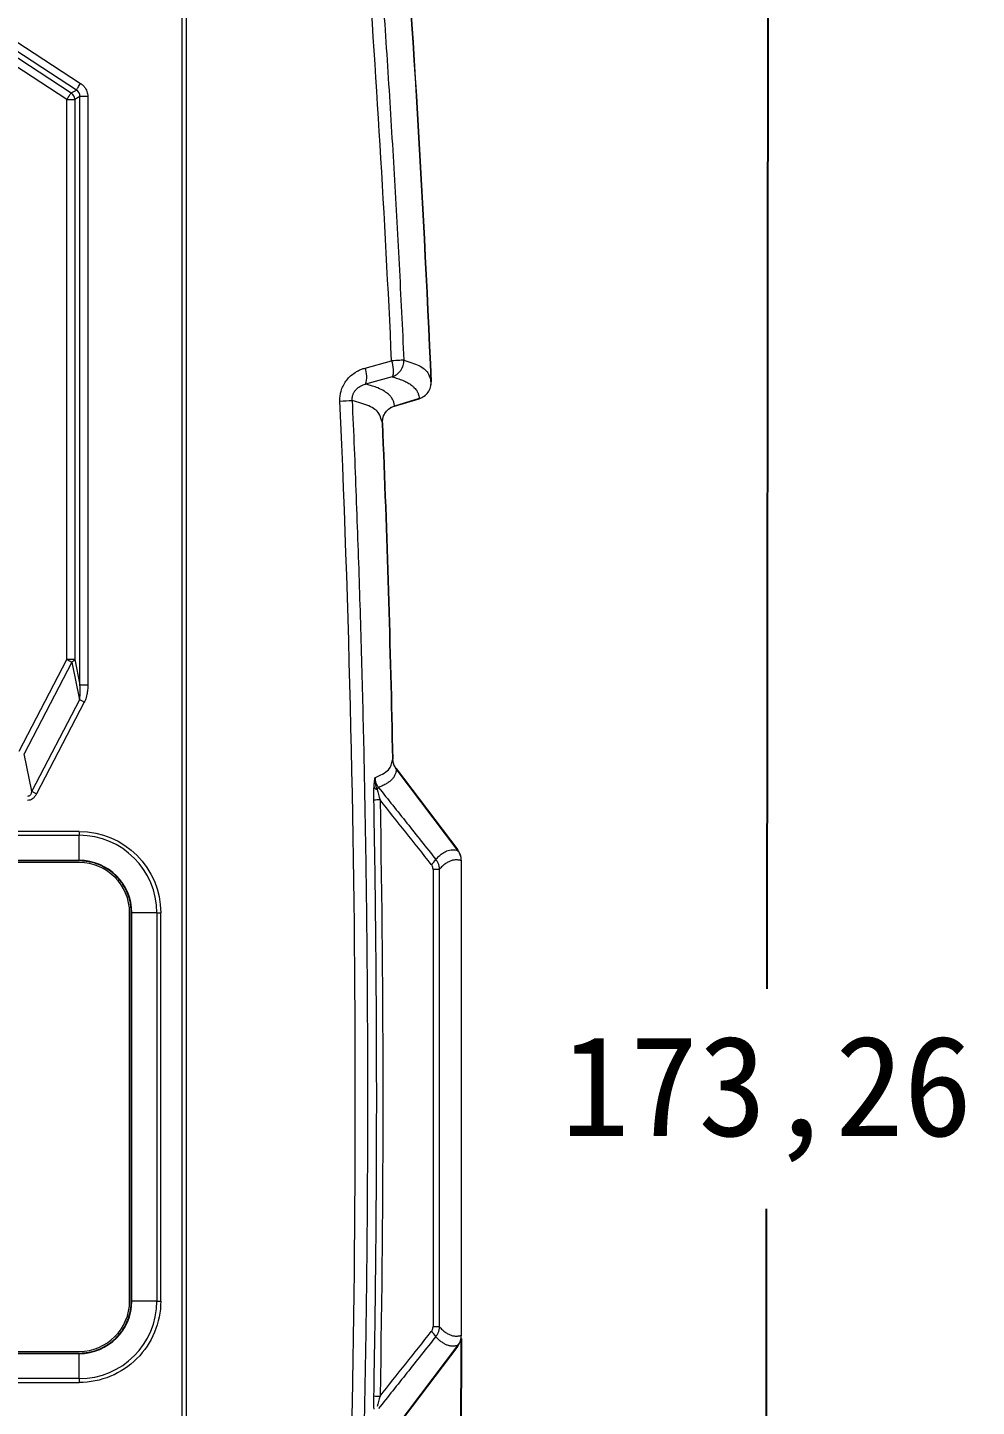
# Model space of a CAD drawing. Header units: millimetres. Extents: x 0 to 594, y 0 to 420.
# Drawn here: x 213.9 to 270.4, y 244.5 to 326.7 of the extents above; entities that cross this region are included whole.
import ezdxf

# ---------------------------------------------------------------- set-up
doc = ezdxf.new("R2010")
doc.units = ezdxf.units.MM
doc.header["$LTSCALE"] = 2
doc.header["$PDSIZE"] = -1
doc.dimstyles.new('ISO-25', dxfattribs={"dimtxt": 2.5, "dimasz": 2.5, "dimexe": 1.25, "dimexo": 0.625, "dimtad": 1, "dimtxsty": 'Standard', "dimcen": 2.5, "dimadec": 0, "dimazin": 0, "dimtfac": 1, "dimtmove": 0, "dimatfit": 3, "dimfxl": 1, "dimarcsym": 0})

# ---------------------------------------------------------------- blocks, each defined once
blk = doc.blocks.new('*D64')
at = {"color": 0, "lineweight": -2, "transparency": 16777216}
for p, q in [((205.32, 349.563), (261.995, 349.507)), ((257.991, 345.511), (257.916, 269.428)), ((257.829, 180.249), (257.904, 256.332)), ((205.151, 176.3), (261.825, 176.245))]:
    blk.add_line(p, q, dxfattribs=at)
at = {"color": 0, "transparency": 16777216}
for points in [[(257.324, 345.512), (258.657, 345.511), (257.995, 349.511)], [(257.163, 180.25), (258.496, 180.248), (257.825, 176.249)]]:
    blk.add_solid(points, dxfattribs=at)
at = {"layer": 'Defpoints', "color": 0, "transparency": 16777216}
for p in [(205.32, 349.563), (205.151, 176.3), (257.825, 176.249)]:
    blk.add_point(p, dxfattribs=at)
at = {"color": 0, "transparency": 16777216, "insert": (257.91, 262.88), "char_height": 6, "attachment_point": 5}
blk.add_mtext('173,26', dxfattribs=at)
blk = doc.blocks.new('*D65')
at = {"color": 0, "lineweight": -2, "transparency": 16777216}
for p, q in [((112.293, 248.787), (112.148, 148.927)), ((239.7, 248.602), (239.555, 148.742)), ((116.154, 152.922), (159.309, 152.859)), ((235.561, 152.748), (192.405, 152.811))]:
    blk.add_line(p, q, dxfattribs=at)
at = {"color": 0, "transparency": 16777216}
for points in [[(116.155, 153.588), (116.153, 152.255), (112.154, 152.927)], [(235.562, 153.415), (235.56, 152.081), (239.561, 152.742)]]:
    blk.add_solid(points, dxfattribs=at)
at = {"layer": 'Defpoints', "color": 0, "transparency": 16777216}
for p in [(112.293, 248.787), (239.7, 248.602), (239.561, 152.742)]:
    blk.add_point(p, dxfattribs=at)
at = {"color": 0, "transparency": 16777216, "insert": (175.857, 152.835), "char_height": 6, "attachment_point": 5}
blk.add_mtext('127,41', dxfattribs=at)

msp = doc.modelspace()

# ---------------------------------------------------------------- linework, layer by layer
at = {"color": 7, "linetype": 'Continuous', "lineweight": 15}
for p, q in [((223.089, 189.689), (223.089, 336.168)), ((223.347, 189.689), (223.347, 336.168)), ((211.332, 327.128), (217.035, 323.406)), ((210.769, 326.569), (216.471, 322.847)), ((216.778, 323.013), (211.076, 326.734)), ((216.215, 322.453), (210.512, 326.175)), ((216.471, 322.847), (216.778, 323.013)), ((216.215, 322.453), (216.684, 322.453)), ((216.215, 289.058), (216.215, 322.453)), ((216.991, 322.619), (216.684, 322.453)), ((216.684, 322.453), (216.684, 289.058)), ((216.991, 287.556), (216.991, 322.619)), ((217.461, 322.619), (216.991, 322.619)), ((217.461, 322.619), (217.461, 287.556)), ((233.981, 306.438), (235.563, 306.872)), ((235.589, 305.918), (234.007, 305.484)), ((237.89, 305.778), (237.887, 305.826)), ((237.911, 305.464), (237.89, 305.778)), ((237.206, 304.618), (235.731, 304.177)), ((235.732, 304.174), (237.205, 304.614)), ((235.018, 303.171), (234.957, 303.331)), ((213.374, 283.601), (216.215, 289.058)), ((216.506, 288.906), (213.666, 283.45)), ((216.684, 289.058), (216.215, 289.058)), ((216.506, 288.906), (216.962, 286.671)), ((216.684, 289.058), (216.991, 287.556)), ((216.991, 287.556), (217.461, 287.556)), ((216.962, 286.671), (214.122, 281.215)), ((217.254, 286.519), (214.413, 281.063)), ((214.122, 281.215), (213.666, 283.45)), ((235.606, 283.076), (235.63, 283.134)), ((235.644, 282.988), (235.628, 283.048)), ((235.833, 282.57), (239.507, 277.719)), ((239.515, 277.673), (235.833, 282.548)), ((216.952, 278.817), (135.058, 278.817)), ((216.952, 278.817), (216.952, 278.588)), ((135.058, 278.588), (216.952, 278.588)), ((216.952, 277.095), (216.952, 278.588)), ((216.952, 277.095), (135.058, 277.095)), ((216.952, 277.062), (135.058, 277.062)), ((216.952, 277.062), (216.952, 277.095)), ((239.71, 277.115), (239.71, 248.743)), ((239.717, 248.787), (239.717, 277.07)), ((216.952, 276.962), (158.005, 276.962)), ((238.031, 276.552), (238.031, 249.305)), ((238.4, 276.552), (238.031, 276.552)), ((238.4, 276.552), (238.4, 249.305)), ((219.952, 250.825), (219.952, 273.962)), ((220.085, 273.962), (220.052, 273.962)), ((220.052, 250.825), (220.052, 273.962)), ((220.085, 250.825), (220.085, 273.962)), ((221.578, 273.962), (220.085, 273.962)), ((221.578, 273.962), (221.578, 250.825)), ((221.578, 273.962), (221.807, 273.962)), ((221.807, 250.825), (221.807, 273.962)), ((220.052, 250.825), (220.085, 250.825)), ((221.578, 250.825), (220.085, 250.825)), ((221.578, 250.825), (221.807, 250.825)), ((238.031, 249.305), (238.4, 249.305)), ((135.058, 247.725), (216.952, 247.725)), ((135.058, 247.693), (216.952, 247.693)), ((158.005, 247.825), (216.952, 247.825)), ((216.952, 247.693), (216.952, 247.725)), ((216.952, 246.2), (216.952, 247.693)), ((235.833, 243.309), (239.515, 248.184)), ((239.507, 248.138), (235.833, 243.287)), ((216.952, 246.2), (135.058, 246.2)), ((135.058, 245.971), (216.952, 245.971)), ((216.952, 246.2), (216.952, 245.971))]:
    msp.add_line(p, q, dxfattribs=at)
at = {"color": 7, "linetype": 'Continuous', "lineweight": 15, "flags": 128}
for points in [[(216.778, 323.013), (216.795, 323.039), (216.818, 323.074), (216.846, 323.116), (216.878, 323.166), (216.914, 323.221), (216.952, 323.28), (216.993, 323.342), (217.035, 323.406)], [(217.254, 286.519), (217.214, 286.54), (217.175, 286.56), (217.136, 286.581), (217.098, 286.6), (217.062, 286.619), (217.027, 286.638), (216.993, 286.655), (216.962, 286.671)], [(214.122, 281.215), (214.153, 281.199), (214.186, 281.181), (214.221, 281.163), (214.258, 281.144), (214.296, 281.124), (214.334, 281.104), (214.374, 281.084), (214.413, 281.063)]]:
    msp.add_lwpolyline(points, dxfattribs=at)
at = {"color": 7, "linetype": 'Continuous', "lineweight": 15}
for centre, radius, start, end in [((232.777, 305.928), 1.308, 340.16595, 22.98706), ((231.619, 326.024), 21.572, 272.30025, 274.23096), ((234.785, 281.596), 0.296, 204.0552, 253.24271), ((234.503, 281.534), 0.296, 311.63852, 341.58268), ((235.265, 256.974), 23.727, 90.94917, 91.83241), ((216.952, 273.962), 4.626, 0, 90), ((216.952, 273.962), 3.133, 0, 90), ((237.456, 277.537), 0.832, 304.51902, 332.38033), ((216.952, 273.962), 3, 0, 90), ((216.952, 250.825), 3, 270, 0), ((216.952, 250.825), 4.626, 270, 0), ((216.952, 250.825), 3.133, 270, 0), ((237.456, 248.321), 0.832, 27.62391, 55.47657), ((235.265, 268.875), 23.719, 268.16741, 269.0509)]:
    msp.add_arc(centre, radius, start, end, dxfattribs=at)
for points in [[(235.869, 339.675), (236.746, 328.349), (237.43, 316.99), (237.919, 305.619)], [(237.92, 305.62), (237.431, 316.98), (236.748, 328.331), (235.87, 339.673)], [(235.563, 306.872), (235.165, 315.453), (234.65, 324.025), (234.019, 332.589)], [(216.991, 322.619), (217.001, 322.783), (216.921, 322.931), (216.778, 323.013)], [(216.684, 322.453), (216.675, 322.605), (216.593, 322.755), (216.471, 322.847)], [(232.484, 221.388), (233.706, 249.081), (233.706, 276.776), (232.484, 304.469)], [(235.018, 303.171), (235.29, 296.491), (235.494, 289.812), (235.63, 283.134)], [(235.63, 283.153), (235.494, 289.832), (235.29, 296.507), (235.019, 303.179)], [(216.962, 286.671), (217.005, 286.855), (217.025, 287.159), (216.991, 287.556)], [(234.7, 281.313), (234.741, 281.133), (234.804, 280.915), (234.872, 280.698)], [(234.872, 280.698), (235.093, 268.855), (235.093, 257.002), (234.872, 245.16)], [(237.927, 276.851), (236.91, 278.134), (235.891, 279.416), (234.872, 280.698)], [(216.952, 278.817), (219.632, 278.817), (221.807, 276.642), (221.807, 273.962)], [(234.872, 245.16), (235.891, 246.441), (236.91, 247.723), (237.927, 249.006)], [(234.872, 245.16), (234.805, 244.944), (234.742, 244.728), (234.7, 244.544)]]:
    msp.add_open_spline(points, degree=3, dxfattribs=at)
for points, knots in [([(234.745, 332.658), (234.814, 331.705), (234.953, 329.799), (235.15, 326.939), (235.34, 324.079), (235.52, 321.219), (235.692, 318.358), (235.855, 315.498), (236.009, 312.637), (236.155, 309.777), (236.245, 307.869), (236.29, 306.916)], [0, 0, 0, 0, 0.111173, 0.222334, 0.333482, 0.444616, 0.555732, 0.666831, 0.777909, 0.888966, 1, 1, 1, 1]), ([(217.035, 323.406), (217.061, 323.388), (217.112, 323.352), (217.182, 323.29), (217.245, 323.222), (217.301, 323.148), (217.36, 323.05), (217.414, 322.927), (217.454, 322.775), (217.458, 322.672), (217.461, 322.619)], [0, 0, 0, 0, 0.101644, 0.201487, 0.300515, 0.399742, 0.500172, 0.666464, 0.831512, 1, 1, 1, 1]), ([(216.215, 322.453), (216.226, 322.471), (216.249, 322.506), (216.281, 322.556), (216.309, 322.599), (216.333, 322.636), (216.354, 322.667), (216.383, 322.71), (216.416, 322.763), (216.45, 322.815), (216.464, 322.836), (216.471, 322.847)], [0, 0, 0, 0, 0.106963, 0.204578, 0.292689, 0.371281, 0.440438, 0.500318, 0.678783, 0.844647, 1, 1, 1, 1]), ([(236.29, 306.916), (236.262, 306.912), (236.178, 306.906), (235.914, 306.89), (235.738, 306.881), (235.563, 306.872)], [0, 0, 0, 0, 0.5, 0.5, 1, 1, 1, 1]), ([(235.563, 306.872), (235.571, 306.84), (235.587, 306.776), (235.606, 306.685), (235.622, 306.6), (235.634, 306.523), (235.644, 306.454), (235.651, 306.391), (235.656, 306.336), (235.66, 306.288), (235.663, 306.212), (235.661, 306.117), (235.647, 306.02), (235.623, 305.951), (235.6, 305.929), (235.589, 305.918)], [0, 0, 0, 0, 0.071635, 0.139279, 0.202907, 0.262505, 0.318073, 0.369616, 0.417149, 0.460688, 0.500256, 0.631945, 0.758897, 0.881446, 1, 1, 1, 1]), ([(235.589, 305.918), (235.685, 305.948), (235.782, 305.995), (235.961, 306.123), (236.042, 306.204), (236.172, 306.39), (236.221, 306.494), (236.282, 306.706), (236.294, 306.814), (236.29, 306.916)], [0, 0, 0, 0, 0.25, 0.25, 0.5, 0.5, 0.75, 0.75, 1, 1, 1, 1]), ([(232.484, 304.469), (232.483, 304.515), (232.481, 304.605), (232.49, 304.74), (232.508, 304.874), (232.537, 305.006), (232.593, 305.2), (232.699, 305.45), (232.884, 305.73), (233.112, 305.975), (233.347, 306.155), (233.57, 306.283), (233.77, 306.374), (233.91, 306.417), (233.981, 306.438)], [0, 0, 0, 0, 0.050231, 0.100056, 0.149756, 0.199613, 0.249906, 0.374159, 0.499674, 0.623766, 0.749533, 0.832571, 0.915778, 1, 1, 1, 1]), ([(235.589, 305.918), (235.647, 305.902), (235.762, 305.871), (235.923, 305.821), (236.076, 305.767), (236.218, 305.711), (236.351, 305.652), (236.475, 305.589), (236.589, 305.524), (236.694, 305.456), (236.806, 305.372), (236.957, 305.235), (237.089, 305.059), (237.168, 304.867), (237.198, 304.727), (237.203, 304.646), (237.205, 304.614)], [0, 0, 0, 0, 0.055408, 0.110866, 0.166369, 0.221911, 0.277484, 0.333082, 0.388699, 0.444328, 0.499962, 0.5851, 0.749924, 0.86227, 0.9456, 1, 1, 1, 1]), ([(233.21, 304.511), (233.209, 304.538), (233.208, 304.593), (233.216, 304.674), (233.23, 304.753), (233.252, 304.83), (233.28, 304.903), (233.315, 304.974), (233.356, 305.042), (233.402, 305.106), (233.457, 305.17), (233.556, 305.267), (233.692, 305.363), (233.857, 305.442), (233.958, 305.47), (234.007, 305.484)], [0, 0, 0, 0, 0.05634, 0.111507, 0.166024, 0.220351, 0.274876, 0.329913, 0.385704, 0.442427, 0.500202, 0.571493, 0.749637, 0.878545, 1, 1, 1, 1]), ([(235.732, 304.174), (235.73, 304.207), (235.725, 304.273), (235.705, 304.369), (235.675, 304.462), (235.635, 304.551), (235.585, 304.638), (235.524, 304.722), (235.454, 304.802), (235.373, 304.88), (235.265, 304.969), (235.075, 305.098), (234.795, 305.238), (234.461, 305.36), (234.206, 305.435), (234.06, 305.471), (234.007, 305.484)], [0, 0, 0, 0, 0.055428, 0.110898, 0.166406, 0.221949, 0.277521, 0.33312, 0.388741, 0.44438, 0.500033, 0.587044, 0.749956, 0.868635, 0.951971, 1, 1, 1, 1]), ([(237.205, 304.614), (237.308, 304.656), (237.515, 304.74), (237.746, 304.985), (237.883, 305.237), (237.896, 305.407), (237.9, 305.465)], [0, 0, 0, 0, 0.283512, 0.5667, 0.849912, 1, 1, 1, 1]), ([(237.206, 304.618), (237.232, 304.626), (237.285, 304.643), (237.36, 304.677), (237.433, 304.716), (237.525, 304.777), (237.631, 304.866), (237.738, 304.993), (237.823, 305.136), (237.883, 305.291), (237.919, 305.454), (237.919, 305.564), (237.92, 305.62)], [0, 0, 0, 0, 0.062646, 0.124913, 0.187231, 0.250029, 0.374737, 0.499853, 0.624562, 0.749682, 0.874738, 1, 1, 1, 1]), ([(233.21, 304.511), (233.251, 303.555), (233.334, 301.643), (233.447, 298.775), (233.552, 295.907), (233.648, 293.039), (233.735, 290.172), (233.814, 287.304), (233.883, 284.436), (233.944, 281.568), (233.997, 278.7), (234.04, 275.833), (234.075, 272.965), (234.101, 270.097), (234.119, 267.229), (234.128, 264.362), (234.128, 261.494), (234.119, 258.626), (234.101, 255.758), (234.075, 252.891), (234.04, 250.023), (233.997, 247.155), (233.944, 244.288), (233.883, 241.42), (233.814, 238.552), (233.735, 235.685), (233.648, 232.817), (233.552, 229.949), (233.447, 227.082), (233.334, 224.214), (233.251, 222.303), (233.21, 221.347)], [0, 0, 0, 0, 0.034506, 0.069007, 0.103504, 0.137997, 0.172486, 0.206972, 0.241455, 0.275935, 0.310412, 0.344888, 0.379362, 0.413834, 0.448306, 0.482777, 0.517248, 0.551718, 0.58619, 0.620661, 0.655134, 0.689609, 0.724085, 0.758563, 0.793044, 0.827528, 0.862015, 0.896505, 0.930999, 0.965497, 1, 1, 1, 1]), ([(235.019, 303.179), (235.018, 303.207), (235.018, 303.262), (235.025, 303.344), (235.038, 303.426), (235.066, 303.533), (235.116, 303.661), (235.201, 303.803), (235.307, 303.93), (235.434, 304.036), (235.575, 304.123), (235.679, 304.159), (235.731, 304.177)], [0, 0, 0, 0, 0.062775, 0.125171, 0.187621, 0.250555, 0.375257, 0.500375, 0.625076, 0.750189, 0.874992, 1, 1, 1, 1]), ([(235.038, 303.325), (235.042, 303.383), (235.055, 303.552), (235.192, 303.804), (235.423, 304.049), (235.629, 304.132), (235.732, 304.174)], [0, 0, 0, 0, 0.150414, 0.433617, 0.716821, 1, 1, 1, 1]), ([(216.506, 288.906), (216.494, 288.912), (216.468, 288.926), (216.423, 288.949), (216.369, 288.977), (216.299, 289.014), (216.246, 289.041), (216.215, 289.058)], [0, 0, 0, 0, 0.1479836, 0.3147061, 0.500213, 0.7064872, 1, 1, 1, 1]), ([(216.684, 289.058), (216.677, 289.046), (216.659, 289.019), (216.62, 288.98), (216.569, 288.941), (216.528, 288.918), (216.506, 288.906)], [0, 0, 0, 0, 0.214681, 0.499993, 0.725158, 1, 1, 1, 1]), ([(217.461, 287.556), (217.46, 287.505), (217.459, 287.405), (217.449, 287.258), (217.432, 287.116), (217.407, 286.967), (217.37, 286.813), (217.32, 286.658), (217.276, 286.565), (217.254, 286.519)], [0, 0, 0, 0, 0.143369, 0.28171, 0.415333, 0.544584, 0.707624, 0.858982, 1, 1, 1, 1]), ([(235.833, 282.57), (235.817, 282.591), (235.787, 282.634), (235.748, 282.701), (235.713, 282.772), (235.675, 282.869), (235.64, 282.996), (235.634, 283.101), (235.63, 283.153)], [0, 0, 0, 0, 0.124426, 0.24875, 0.373745, 0.500173, 0.749997, 1, 1, 1, 1]), ([(235.833, 282.548), (235.773, 282.637), (235.682, 282.773), (235.662, 282.934), (235.655, 282.99)], [0, 0, 0, 0, 0.65163, 1, 1, 1, 1]), ([(234.516, 281.476), (234.518, 281.51), (234.522, 281.578), (234.529, 281.675), (234.538, 281.767), (234.548, 281.855), (234.559, 281.94), (234.568, 281.991), (234.572, 282.017)], [0, 0, 0, 0, 0.159398, 0.320371, 0.483958, 0.651152, 0.82288, 1, 1, 1, 1]), ([(234.7, 281.313), (234.683, 281.368), (234.646, 281.484), (234.603, 281.656), (234.573, 281.837), (234.572, 281.955), (234.572, 282.017)], [0, 0, 0, 0, 0.236465, 0.49986, 0.738514, 1, 1, 1, 1]), ([(234.572, 282.017), (234.573, 281.989), (234.575, 281.931), (234.589, 281.845), (234.611, 281.759), (234.642, 281.674), (234.681, 281.592), (234.728, 281.513), (234.766, 281.465), (234.784, 281.441)], [0, 0, 0, 0, 0.135006, 0.272819, 0.413386, 0.556582, 0.702228, 0.850109, 1, 1, 1, 1]), ([(235.833, 282.548), (235.832, 282.516), (235.832, 282.452), (235.818, 282.36), (235.796, 282.271), (235.763, 282.185), (235.721, 282.102), (235.669, 282.022), (235.607, 281.945), (235.536, 281.872), (235.456, 281.801), (235.367, 281.734), (235.268, 281.669), (235.161, 281.607), (235.044, 281.549), (234.92, 281.493), (234.829, 281.458), (234.784, 281.441)], [0, 0, 0, 0, 0.068331, 0.136414, 0.204254, 0.271855, 0.339226, 0.40638, 0.473321, 0.540047, 0.606557, 0.672847, 0.73891, 0.804665, 0.870091, 0.935199, 1, 1, 1, 1]), ([(214.122, 281.215), (214.113, 281.18), (214.097, 281.118), (214.063, 281.037), (214.019, 280.968), (213.957, 280.912), (213.899, 280.911), (213.874, 280.91)], [0, 0, 0, 0, 0.253481, 0.454819, 0.613205, 0.827487, 1, 1, 1, 1]), ([(234.507, 280.689), (234.506, 280.736), (234.504, 280.828), (234.504, 280.963), (234.504, 281.12), (234.507, 281.295), (234.513, 281.417), (234.516, 281.476)], [0, 0, 0, 0, 0.173096, 0.339897, 0.501127, 0.760871, 1, 1, 1, 1]), ([(234.784, 281.441), (235.347, 280.733), (236.484, 279.304), (237.62, 277.873), (238.193, 277.151)], [0, 0, 0, 0, 0.495144, 1, 1, 1, 1]), ([(214.413, 281.063), (214.397, 281.032), (214.364, 280.973), (214.306, 280.893), (214.244, 280.824), (214.157, 280.75), (214.035, 280.681), (213.927, 280.671), (213.874, 280.666)], [0, 0, 0, 0, 0.148542, 0.287522, 0.418532, 0.543472, 0.774616, 1, 1, 1, 1]), ([(234.507, 245.169), (234.524, 246.155), (234.559, 248.128), (234.6, 251.088), (234.633, 254.048), (234.656, 257.008), (234.669, 259.968), (234.674, 262.928), (234.669, 265.888), (234.656, 268.848), (234.633, 271.808), (234.6, 274.769), (234.559, 277.729), (234.524, 279.702), (234.507, 280.689)], [0, 0, 0, 0, 0.083339, 0.166673, 0.250005, 0.333334, 0.416661, 0.499988, 0.583316, 0.666646, 0.749978, 0.833314, 0.916654, 1, 1, 1, 1]), ([(220.052, 273.962), (220.052, 274.018), (220.05, 274.13), (220.036, 274.297), (220.014, 274.462), (219.983, 274.625), (219.943, 274.786), (219.894, 274.946), (219.783, 275.249), (219.563, 275.677), (219.159, 276.169), (218.667, 276.573), (218.202, 276.812), (217.818, 276.944), (217.534, 277.012), (217.245, 277.055), (217.05, 277.06), (216.952, 277.062)], [0, 0, 0, 0, 0.034551, 0.068856, 0.103014, 0.137125, 0.171292, 0.205614, 0.240191, 0.370055, 0.500029, 0.629892, 0.759866, 0.82015, 0.879906, 0.939676, 1, 1, 1, 1]), ([(238.193, 277.151), (238.225, 277.185), (238.287, 277.254), (238.382, 277.345), (238.476, 277.426), (238.571, 277.498), (238.665, 277.56), (238.76, 277.612), (238.878, 277.665), (239.02, 277.708), (239.185, 277.728), (239.35, 277.72), (239.46, 277.689), (239.515, 277.673)], [0, 0, 0, 0, 0.0713223, 0.1426688, 0.2140739, 0.2855373, 0.356991, 0.4284513, 0.4999394, 0.6248651, 0.7497329, 0.8747271, 1, 1, 1, 1]), ([(238.193, 277.151), (238.211, 277.126), (238.248, 277.077), (238.293, 276.996), (238.332, 276.912), (238.362, 276.824), (238.384, 276.734), (238.397, 276.643), (238.399, 276.583), (238.4, 276.552)], [0, 0, 0, 0, 0.1428647, 0.2866842, 0.4308878, 0.5748908, 0.7181119, 0.85999, 1, 1, 1, 1]), ([(239.717, 277.07), (239.686, 277.08), (239.623, 277.1), (239.529, 277.116), (239.434, 277.124), (239.34, 277.121), (239.246, 277.109), (239.152, 277.087), (239.058, 277.055), (238.964, 277.013), (238.87, 276.961), (238.776, 276.899), (238.682, 276.828), (238.588, 276.746), (238.494, 276.656), (238.431, 276.587), (238.4, 276.552)], [0, 0, 0, 0, 0.07154, 0.143038, 0.214502, 0.285937, 0.357349, 0.428743, 0.500127, 0.571505, 0.642885, 0.71427, 0.785669, 0.857086, 0.928528, 1, 1, 1, 1]), ([(239.71, 277.115), (239.71, 277.141), (239.708, 277.195), (239.698, 277.276), (239.682, 277.355), (239.651, 277.459), (239.599, 277.585), (239.538, 277.674), (239.507, 277.719)], [0, 0, 0, 0, 0.124435, 0.248729, 0.373708, 0.500184, 0.750028, 1, 1, 1, 1]), ([(239.717, 277.07), (239.717, 277.102), (239.715, 277.168), (239.699, 277.268), (239.673, 277.371), (239.634, 277.475), (239.582, 277.577), (239.538, 277.641), (239.515, 277.673)], [0, 0, 0, 0, 0.147405, 0.303537, 0.467815, 0.639411, 0.817244, 1, 1, 1, 1]), ([(238.031, 276.552), (238.03, 276.574), (238.029, 276.618), (238.016, 276.681), (237.995, 276.742), (237.966, 276.799), (237.94, 276.834), (237.927, 276.851)], [0, 0, 0, 0, 0.203495, 0.401318, 0.597366, 0.795637, 1, 1, 1, 1]), ([(221.807, 250.825), (221.807, 249.538), (221.296, 248.303), (219.475, 246.482), (218.24, 245.971), (216.952, 245.971)], [0, 0, 0, 0, 0.5, 0.5, 1, 1, 1, 1]), ([(216.952, 247.725), (217.008, 247.726), (217.12, 247.728), (217.287, 247.742), (217.452, 247.764), (217.615, 247.795), (217.777, 247.835), (217.936, 247.884), (218.239, 247.995), (218.667, 248.215), (219.159, 248.618), (219.563, 249.111), (219.802, 249.576), (219.934, 249.96), (220.002, 250.244), (220.045, 250.533), (220.05, 250.728), (220.052, 250.825)], [0, 0, 0, 0, 0.034551, 0.068856, 0.103014, 0.137125, 0.171292, 0.205614, 0.240191, 0.370055, 0.500029, 0.629892, 0.759866, 0.82015, 0.879906, 0.939676, 1, 1, 1, 1]), ([(237.927, 249.006), (237.94, 249.024), (237.966, 249.058), (237.995, 249.116), (238.016, 249.176), (238.029, 249.24), (238.03, 249.283), (238.031, 249.305)], [0, 0, 0, 0, 0.204363, 0.402634, 0.598682, 0.796505, 1, 1, 1, 1]), ([(238.4, 249.305), (238.399, 249.275), (238.397, 249.214), (238.384, 249.124), (238.362, 249.034), (238.332, 248.946), (238.293, 248.861), (238.248, 248.781), (238.211, 248.731), (238.193, 248.706)], [0, 0, 0, 0, 0.14001, 0.281888, 0.425109, 0.569112, 0.713316, 0.857135, 1, 1, 1, 1]), ([(238.4, 249.305), (238.431, 249.271), (238.494, 249.202), (238.588, 249.111), (238.682, 249.03), (238.776, 248.958), (238.87, 248.897), (238.964, 248.845), (239.058, 248.803), (239.152, 248.771), (239.246, 248.749), (239.34, 248.736), (239.434, 248.734), (239.529, 248.741), (239.623, 248.758), (239.686, 248.777), (239.717, 248.787)], [0, 0, 0, 0, 0.071472, 0.142914, 0.214331, 0.285729, 0.357115, 0.428494, 0.499873, 0.571256, 0.642651, 0.714063, 0.785498, 0.856962, 0.92846, 1, 1, 1, 1]), ([(238.193, 248.706), (237.62, 247.984), (236.484, 246.553), (235.347, 245.124), (234.784, 244.416)], [0, 0, 0, 0, 0.504855, 1, 1, 1, 1]), ([(239.515, 248.184), (239.483, 248.174), (239.421, 248.155), (239.326, 248.139), (239.232, 248.132), (239.137, 248.135), (239.043, 248.148), (238.949, 248.171), (238.831, 248.211), (238.689, 248.28), (238.524, 248.391), (238.358, 248.53), (238.248, 248.647), (238.193, 248.706)], [0, 0, 0, 0, 0.071627, 0.1431426, 0.2145743, 0.2859496, 0.3572979, 0.4286616, 0.5000653, 0.6251496, 0.7501969, 0.8751725, 1, 1, 1, 1]), ([(239.507, 248.138), (239.523, 248.16), (239.554, 248.204), (239.595, 248.274), (239.63, 248.347), (239.668, 248.449), (239.703, 248.581), (239.708, 248.689), (239.71, 248.743)], [0, 0, 0, 0, 0.124435, 0.248729, 0.373708, 0.500184, 0.750028, 1, 1, 1, 1]), ([(239.515, 248.184), (239.535, 248.212), (239.573, 248.266), (239.62, 248.354), (239.658, 248.443), (239.686, 248.532), (239.704, 248.619), (239.715, 248.704), (239.717, 248.76), (239.717, 248.787)], [0, 0, 0, 0, 0.15692, 0.310369, 0.459491, 0.603548, 0.74194, 0.874201, 1, 1, 1, 1]), ([(234.516, 244.382), (234.514, 244.407), (234.512, 244.46), (234.509, 244.543), (234.506, 244.631), (234.505, 244.725), (234.504, 244.845), (234.504, 244.993), (234.506, 245.109), (234.507, 245.169)], [0, 0, 0, 0, 0.106523, 0.21644, 0.330324, 0.44869, 0.571998, 0.780117, 1, 1, 1, 1])]:
    msp.add_open_spline(points, degree=3, knots=knots, dxfattribs=at)
at = {"color": 8, "linetype": 'Continuous', "lineweight": 15}
for points, knots in [([(236.29, 306.916), (236.608, 306.814), (237.244, 306.609), (237.746, 306.225), (237.825, 305.914), (237.857, 305.788)], [0, 0, 0, 0, 0.372182, 0.745113, 1, 1, 1, 1]), ([(234.957, 303.331), (234.921, 303.47), (234.834, 303.804), (234.272, 304.205), (233.564, 304.409), (233.21, 304.511)], [0, 0, 0, 0, 0.263394, 0.631767, 1, 1, 1, 1]), ([(234.572, 282.017), (234.887, 282.163), (235.488, 282.441), (235.568, 282.871), (235.606, 283.076)], [0, 0, 0, 0, 0.523899, 1, 1, 1, 1])]:
    msp.add_open_spline(points, degree=3, knots=knots, dxfattribs=at)

# ---------------------------------------------------------------- dimensions: what is measured, and where the dimension line sits
for p1, p2, distance, picture, middle in [((205.32, 349.563), (205.151, 176.3), 52.674, '*D64', (257.91, 262.88)), ((112.293, 248.787), (239.7, 248.602), -95.86, '*D65', (175.857, 152.835))]:
    dim = msp.add_aligned_dim(p1=p1, p2=p2, distance=distance, dimstyle='ISO-25', override={"dimtxt": 6, "dimasz": 4, "dimexe": 4, "dimexo": 0, "dimgap": 3.048, "dimtih": 1, "dimtoh": 1, "dimzin": 0, "dimadec": 2, "dimtzin": 0})
    dim.commit()
    dim.dimension.update_dxf_attribs({"geometry": picture, "text_midpoint": middle})

doc.saveas('drawing.dxf')
